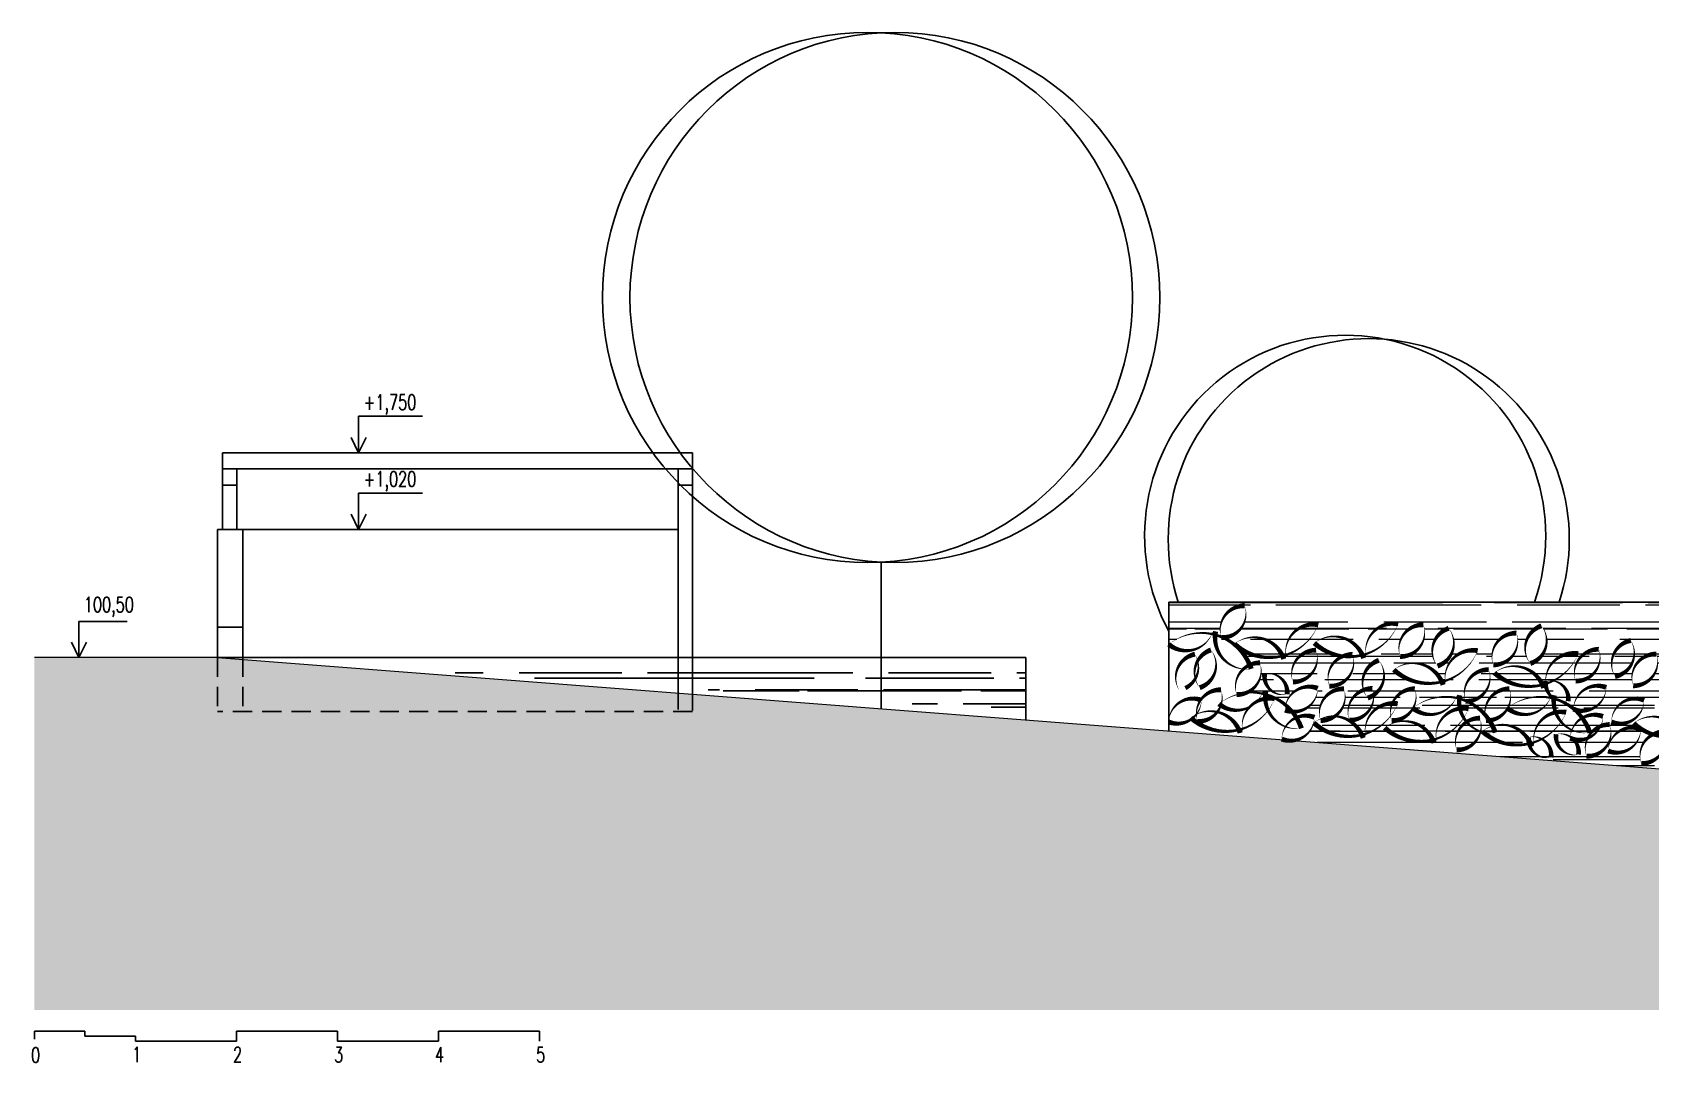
# Model space of a CAD drawing. Header units: metres. Extents: x -442 to 316, y -503 to 125.
# Drawn here: x 190.48 to 206.5, y -82.16 to -71.97 of the extents above; entities that cross this region are included whole.
import ezdxf

# ---------------------------------------------------------------- set-up
doc = ezdxf.new("R2010")
doc.units = ezdxf.units.M
doc.linetypes.add('DASHED', pattern=[19.05, 12.7, -6.35])
for name, color, linetype in [('popis', 6, 'Continuous'), ('SRAFA', 251, 'Continuous'), ('SRAFY', 3, 'Continuous'), ('stávající stromy', 86, 'Continuous'), ('zariz.predmety', 203, 'Continuous'), ('ZDIVO', 1, 'Continuous')]:
    doc.layers.add(name, color=color, linetype=linetype)
doc.styles.add('ROMANS', font='romans.shx', dxfattribs={"width": 0.7})
pattern_1 = [(0, (226.03284, -97.92936), (0.5588, 0.254), [3.81, -0.508, 1.27, -0.254]), (0, (226.37066, -97.80236), (-0.254, 0.33782), [0.762, -0.08382, 1.524, -0.1905]), (0, (226.15984, -97.71346), (1.3208, 0.17018), [2.032, -0.3556, 1.016, -0.254])]
pattern_2 = [(0, (285.03798, 90.29712), (0.5588, 0.254), [3.81, -0.508, 1.27, -0.254]), (0, (285.3758, 90.4241), (-0.254, 0.33782), [0.762, -0.08382, 1.524, -0.1905]), (0, (285.16498, 90.51302), (1.3208, 0.17018), [2.032, -0.3556, 1.016, -0.254])]

msp = doc.modelspace()

# ---------------------------------------------------------------- hatches: boundary and pattern name
at = {"layer": 'SRAFA', "linetype": 'Continuous'}
msp.add_hatch(color=256, dxfattribs=at).paths.add_polyline_path([(190.501974, -78.154917), (190.501974, -81.641623), (231.965839, -81.641623), (231.965839, -80.654917), (229.141226, -80.654917), (229.141226, -80.454917), (227.899876, -80.454917), (220.899876, -80.314917), (219.0265, -80.212603), (201.729876, -78.880181), (192.315046, -78.154917)])
h = msp.add_hatch(dxfattribs=at)
h.set_pattern_fill('AR-RROOF', color=256, scale=0.01, style=0)
h.set_pattern_definition(pattern_2)
h.paths.add_polyline_path([(196.873811, -78.454998), (196.873811, -78.154917), (192.565046, -78.154917), (192.565046, -78.162226)])
h = msp.add_hatch(dxfattribs=at)
h.set_pattern_fill('AR-RROOF', color=256, scale=0.01, style=0)
h.set_pattern_definition(pattern_2)
h.paths.add_polyline_path([(196.873811, -78.454998), (197.015046, -78.464595), (197.015046, -78.154917), (196.873811, -78.154917)])
h = msp.add_hatch(dxfattribs=at)
h.set_pattern_fill('AR-RROOF', color=256, scale=0.01, style=0)
h.set_pattern_definition(pattern_2)
h.paths.add_polyline_path([(197.015046, -78.464595), (198.883945, -78.591583), (198.883945, -78.154917), (197.015046, -78.154917)])
h = msp.add_hatch(dxfattribs=at)
h.set_pattern_fill('AR-RROOF', color=256, scale=0.01, style=0)
h.set_pattern_definition(pattern_2)
h.paths.add_polyline_path([(200.315046, -78.154917), (199.84228, -78.154917), (198.908529, -78.154917), (198.883945, -78.154917), (198.883945, -78.591583), (200.315046, -78.688824)])
at = {"layer": 'SRAFY', "linetype": 'Continuous', "lineweight": 0}
h = msp.add_hatch(dxfattribs=at)
h.set_pattern_fill('AR-RROOF', color=256, scale=0.01, style=0)
h.set_pattern_definition(pattern_1)
h.paths.add_polyline_path([(220.649876, -77.604917), (210.614876, -77.604917), (201.729876, -77.604917), (201.729876, -78.023766, 0.000375952), (201.730194, -78.024029, -0.221401291), (202.157077, -77.921326, 0.017026921), (202.163923, -77.90392, 0.627219539), (202.19596, -77.890282, 0.031518356), (202.189886, -77.929081, -0.030431924), (202.249817, -77.949298, -0.510351036), (202.48211, -77.642854, -0.501395592), (202.2666, -77.956468, -0.188923993), (202.532414, -78.227293, -0.109661285), (202.633337, -78.207167, -0.395215045), (202.499396, -78.502885, -0.074808976), (202.65396, -78.510671, 0.017026921), (202.660807, -78.493265, 0.627219539), (202.692844, -78.479627, 0.031518356), (202.68677, -78.518426, -0.110655578), (202.887966, -78.624432, -0.454609068), (203.205263, -78.459064, -0.426018166), (202.952719, -78.690347, -0.034261703), (202.99403, -78.748327, -0.195507095), (203.172855, -78.745961, -0.368120938), (202.967694, -78.975536), (206.539869, -79.250715), (206.53987, -79.165758, -0.147470646), (206.407806, -79.202482, -0.370777941), (206.523402, -78.915297, -0.107734172), (206.331321, -78.80489, -0.180997322), (206.539872, -78.739434), (206.539875, -78.312532, -0.276878668), (206.327756, -78.433593, -0.520567051), (206.5577, -78.119853, -0.212989389), (206.539875, -78.312532), (206.539873, -78.604949), (206.668295, -78.60495, -0.097602923), (206.57482, -78.554466, -0.027817052), (206.622007, -78.521045, -0.532587677), (206.772654, -78.156939, -0.41421838), (206.693948, -78.483365, -0.152156614), (207.001702, -78.451764, 0.017026921), (207.008549, -78.434358, 0.627219539), (207.040586, -78.420719, 0.031518356), (207.034512, -78.459518, -0.138077547), (207.276431, -78.604179, -0.428077034), (207.587873, -78.459064, -0.168688368), (207.533278, -78.604958), (207.624762, -78.604959, -0.302037285), (207.846774, -78.464205, -0.15166993), (207.850492, -78.604961), (207.906178, -78.604962, -0.204529272), (208.040883, -78.476055, -0.405626328), (208.192802, -78.182198, -0.434115874), (208.141952, -78.525363, -0.08502768), (208.132394, -78.604964), (208.326861, -78.604966, -0.302045659), (208.548875, -78.464205, -0.15167738), (208.552592, -78.604968), (208.605509, -78.604968, -0.175558343), (208.955938, -78.552758, 0.017026921), (208.962785, -78.535352, 0.627219539), (208.994822, -78.521713, 0.031518356), (208.988748, -78.560512, -0.030431924), (209.048679, -78.580729, -0.510351036), (209.280972, -78.274285, -0.501395592), (209.065462, -78.587899, -0.018553585), (209.100063, -78.604973), (209.262989, -78.604975, -0.302056824), (209.485008, -78.464205, -0.151687314), (209.488722, -78.604977), (210.128917, -78.604983, -0.440655848), (210.443374, -78.450282, -0.109701311), (210.418665, -78.550219, -0.093526945), (210.611527, -78.552758, 0.017026921), (210.618374, -78.535352, 0.627219539), (210.650411, -78.521713, 0.031518356), (210.644337, -78.560512, -0.030431924), (210.704268, -78.580729, -0.510351036), (210.936561, -78.274285, -0.501395592), (210.721051, -78.587899, -0.018569461), (210.755681, -78.604989), (210.918571, -78.60499, -0.30207657), (211.140597, -78.464205, -0.151704883), (211.144306, -78.604992), (211.197185, -78.604993, -0.088421385), (211.370483, -78.547719, -0.508080567), (211.486625, -78.182198, -0.481512509), (211.40363, -78.544033, -0.069698171), (211.54766, -78.552758, 0.017026921), (211.554506, -78.535352, 0.627219539), (211.586543, -78.521713, 0.031518356), (211.580469, -78.560512, -0.057836471), (211.69183, -78.604998), (211.784501, -78.604998, -0.440676408), (212.098963, -78.450282, -0.181395328), (212.036674, -78.605001), (212.297525, -78.605003, -0.01810535), (212.317823, -78.595125, -0.504594), (212.435511, -78.231739, -0.431833421), (212.386159, -78.57386, -0.170576996), (212.590531, -78.605006), (212.616894, -78.605006, -0.424934922), (212.763798, -78.296338, -0.369665483), (212.752636, -78.605008), (212.78308, -78.605008, -0.356638634), (213.092948, -78.447362, -0.389901542), (213.329924, -78.230196, -0.491745915), (213.809962, -78.346326, 0.016210113), (213.842366, -78.337023, -0.499116137), (214.164291, -78.038458, -0.091938634), (214.061847, -78.198069, -0.094398761), (214.17288, -78.162158, -0.29999477), (214.394162, -78.023027, -0.204697864), (214.379927, -78.20907, -0.146334829), (214.4964, -78.344578, 0.016210113), (214.528805, -78.335275, -0.499116137), (214.850729, -78.03671, -0.221401291), (214.528805, -78.335275, 0.017026921), (214.531357, -78.353804, 0.627219534), (214.510101, -78.381382, 0.031518356), (214.4964, -78.344578, -0.14268086), (214.205692, -78.334025, -0.043850056), (214.164217, -78.336767, -0.023169983), (214.158115, -78.315638, -0.075226539), (214.026937, -78.231923, -0.103185361), (213.842366, -78.337023, 0.017026921), (213.844919, -78.355552, 0.627219534), (213.823663, -78.38313, 0.031518356), (213.809962, -78.346326, -0.24873021), (213.336684, -78.230304, 0.002151066), (213.334642, -78.230251, -0.520567051), (213.104698, -78.543992, -0.103594908), (213.092948, -78.447362, 0.009104523), (213.083136, -78.445411, -0.09193081), (212.980703, -78.60501), (213.040417, -78.60501, -0.132230814), (213.160265, -78.575513, -0.032200253), (213.168209, -78.605012), (213.21991, -78.605012, -0.019535816), (213.188766, -78.578926, -0.359123675), (213.585356, -78.589761, -0.149815433), (213.698584, -78.508862, -0.044782806), (213.721935, -78.544308, -0.340520514), (214.019602, -78.389982, -0.091938634), (213.917157, -78.549593, -0.094398761), (214.028191, -78.513683, -0.29999477), (214.249472, -78.374551, -0.204697864), (214.235238, -78.560595, -0.056602796), (214.289811, -78.605022), (214.387938, -78.605023, -0.408904464), (214.70604, -78.388234, -0.133512249), (214.540307, -78.605025), (214.918278, -78.605028, -0.033752302), (214.888176, -78.583434, -0.221401291), (215.315059, -78.480731, 0.017026921), (215.321906, -78.463325, 0.627219539), (215.353942, -78.449687, 0.031518356), (215.347868, -78.488486, -0.030431924), (215.4078, -78.508703, -0.510351036), (215.640092, -78.202259, -0.501395592), (215.424583, -78.515873, -0.078853516), (215.561067, -78.605034), (215.602837, -78.605035, -0.390440531), (215.844129, -78.392179, -0.239398119), (215.81359, -78.605037), (215.869422, -78.605037, -0.165926468), (216.202554, -78.561761, 0.017026921), (216.209401, -78.544355, 0.627219539), (216.241437, -78.530716, 0.031518356), (216.235363, -78.569515, -0.0484261), (216.329381, -78.605042), (216.478629, -78.605043, -0.5358378), (216.802494, -78.378255, -0.109701311), (216.777786, -78.478193, -0.093526945), (216.970648, -78.480731, 0.017026921), (216.977495, -78.463325, 0.627219539), (217.009531, -78.449687, 0.031518356), (217.003457, -78.488486, -0.11844705), (217.216673, -78.60505), (217.399122, -78.605052, -0.33883691), (217.560785, -78.365909, -0.273222275), (217.594145, -78.605054), (217.708937, -78.605055, -0.260884222), (217.813349, -78.397902, -0.181510175), (217.646479, -78.395598, -0.520567051), (217.970345, -78.180149, -0.242972003), (217.865775, -78.371309, -0.091987134), (217.951272, -78.35735, -0.29124848), (217.890822, -78.605056), (218.005694, -78.605057, -0.189590194), (218.16878, -78.544949, -0.064825099), (218.180839, -78.605059), (218.330473, -78.60506, -0.297308201), (218.491547, -78.401693, -0.231029783), (218.536583, -78.605062), (218.646589, -78.605063, -0.409622044), (218.857941, -78.347564, -0.026241491), (218.815654, -78.313098, -0.487270329), (219.292161, -78.432023, 0.016210113), (219.324565, -78.422719, -0.499116137), (219.64649, -78.124154, -0.015289227), (219.633587, -78.153218, -0.274251431), (219.893226, -78.337038, 0.016210113), (219.925631, -78.327735, -0.499116137), (220.247555, -78.02917, -0.091938634), (220.145111, -78.18878, -0.094398761), (220.256144, -78.15287, -0.29999477), (220.477426, -78.013738, -0.204697864), (220.463192, -78.199782, -0.146334829), (220.579665, -78.33529, 0.016210113), (220.612069, -78.325987, -0.162420267), (220.649876, -78.156262)])
h.paths.add_polyline_path([(212.644475, -77.95854, -0.221401291), (212.32255, -78.257106, 0.017026921), (212.325103, -78.275635, 0.627219535), (212.303847, -78.303212, 0.031518356), (212.290146, -78.266409, -0.136537014), (212.011385, -78.259652, -0.285086114), (211.795824, -78.387064, -0.252770571), (211.83349, -78.164586, -0.012596912), (211.813639, -78.147484, -0.107140019), (211.932667, -78.090166, -0.100629508), (212.025768, -78.073323, -0.010077605), (212.028663, -78.082445, -0.275846106), (212.290146, -78.266409, 0.016210113), (212.32255, -78.257106, -0.499116137)], flags=16)
h.paths.add_polyline_path([(211.811042, -77.818779, -0.221401291), (211.489117, -78.117344, 0.017026921), (211.49167, -78.135873, 0.627219534), (211.470414, -78.163451, 0.031518356), (211.456713, -78.126648, -0.111213636), (211.228254, -78.132507, -0.508797904), (210.995624, -78.43783, -0.482489338), (211.196714, -78.125222, -0.120121626), (210.980206, -78.007723, -0.487270329), (211.456713, -78.126648, 0.016210113), (211.489117, -78.117344, -0.499116137)], flags=16)
h.paths.add_polyline_path([(214.732128, -78.2611, -0.3337143), (215.106574, -78.254338, -0.455928204), (215.243625, -77.923084, -0.499284962), (215.148204, -78.290456, -0.087291967), (215.208635, -78.380025, 0.016210113), (215.241039, -78.370722, -0.510540667), (215.572775, -78.074108, -0.395636234), (215.814469, -77.856997, -0.520567051), (215.584525, -78.170738, -0.103594908), (215.572775, -78.074108, 0.009104523), (215.562964, -78.072157, -0.221401291), (215.241039, -78.370722, 0.017026921), (215.243592, -78.389251, 0.627219534), (215.222336, -78.416829, 0.031518356), (215.208635, -78.380025, -0.250947618)], flags=16)
h.paths.add_polyline_path([(211.795456, -78.508996, -0.520567051), (211.573163, -78.309286, -0.520567051)], flags=16)
h.paths.add_polyline_path([(215.668593, -78.205672, -0.359123675), (216.065183, -78.216507, -0.149815433), (216.178411, -78.135608, -0.044782806), (216.201762, -78.171054, -0.340520514), (216.499429, -78.016728, -0.091938634), (216.396985, -78.176339, -0.094398761), (216.508018, -78.140429, -0.29999477), (216.7293, -78.001297, -0.204697864), (216.715066, -78.187341, -0.146334829), (216.831538, -78.322849, 0.016210113), (216.863943, -78.313545, -0.499116137), (217.185867, -78.01498, -0.08716904), (217.090093, -78.167352, -0.445181434), (217.530873, -78.310358, 0.016210113), (217.563278, -78.301055, -0.499116137), (217.885202, -78.00249, -0.221401291), (217.563278, -78.301055, 0.017026921), (217.56583, -78.319584, 0.627219534), (217.544574, -78.347162, 0.031518356), (217.530873, -78.310358, -0.246520601), (217.060841, -78.197204, -0.11129717), (216.863943, -78.313545, 0.017026921), (216.866495, -78.332074, 0.627219534), (216.845239, -78.359652, 0.031518356), (216.831538, -78.322849, -0.14268086), (216.54083, -78.312295, -0.043850056), (216.499355, -78.315038, -0.023169983), (216.493254, -78.293908, -0.075226539), (216.362075, -78.210193, -0.076065678), (216.229741, -78.295285, -0.308752254), (216.067962, -78.50858, -0.191773173), (216.01721, -78.340401, -0.18586397)], flags=16)
h.paths.add_polyline_path([(210.826747, -78.087007, -0.221401291), (210.504822, -78.385572, 0.017026921), (210.507375, -78.404101, 0.627219534), (210.486119, -78.431679, 0.031518356), (210.472418, -78.394875, -0.14268086), (210.181709, -78.384321, -0.043850056), (210.140235, -78.387064, -0.023169983), (210.134133, -78.365934, -0.075226539), (210.002955, -78.282219, -0.076065678), (209.870621, -78.367311, -0.308752254), (209.708841, -78.580607, -0.191773173), (209.658089, -78.412427, -0.18586397), (209.309473, -78.277698, -0.359123675), (209.706062, -78.288534, -0.149815433), (209.819291, -78.207634, -0.044782806), (209.842641, -78.24308, -0.340520514), (210.140308, -78.088755, -0.091938634), (210.037864, -78.248365, -0.094398761), (210.148897, -78.212455, -0.29999477), (210.370179, -78.073323, -0.204697864), (210.355945, -78.259367, -0.146334829), (210.472418, -78.394875, 0.016210113), (210.504822, -78.385572, -0.499116137)], flags=16)
h.paths.add_polyline_path([(216.244716, -78.318407, -0.520567051), (216.467009, -78.518117, -0.520567051)], flags=16)
h.paths.add_polyline_path([(210.107888, -78.590143, -0.520567051), (209.885595, -78.390433, -0.520567051)], flags=16)
h.paths.add_polyline_path([(209.225404, -78.242764, -0.103594908), (209.213654, -78.146134, 0.009104523), (209.203843, -78.144183, -0.221401291), (208.881918, -78.442748, 0.017026921), (208.884471, -78.461277, 0.627219534), (208.863215, -78.488855, 0.031518356), (208.849514, -78.452051, -0.185030955), (208.479954, -78.407954, -0.159553544), (208.338561, -78.450893, -0.520567051), (208.568505, -78.137152, -0.139982302), (208.574931, -78.267383, -0.149451632), (208.747453, -78.326364, -0.455928204), (208.884505, -77.995111, -0.499284962), (208.789083, -78.362483, -0.087291967), (208.849514, -78.452051, 0.016210113), (208.881918, -78.442748, -0.510540667), (209.213654, -78.146134, -0.395636234), (209.455349, -77.929023, -0.520567051)], flags=16)
h.paths.add_polyline_path([(208.671808, -77.836261, -0.221401291), (208.349884, -78.134826, 0.017026921), (208.352437, -78.153355, 0.627219534), (208.33118, -78.180933, 0.031518356), (208.31748, -78.144129, -0.250947618), (207.840973, -78.025205, -0.487270329), (208.31748, -78.144129, 0.016210113), (208.349884, -78.134826, -0.499116137)], flags=16)
h.paths.add_polyline_path([(217.985128, -78.227218, -0.487270329), (218.461635, -78.346143, 0.016210113), (218.494039, -78.336839, -0.499116137), (218.815964, -78.038274, -0.221401291), (218.494039, -78.336839, 0.017026921), (218.496592, -78.355368, 0.627219534), (218.475336, -78.382946, 0.031518356), (218.461635, -78.346143, -0.250947618)], flags=16)
h.paths.add_polyline_path([(207.701801, -78.43783, -0.520567051), (207.931746, -78.124089, -0.520567051)], flags=16)
h.paths.add_polyline_path([(207.341749, -78.395847, -0.520567051), (207.571694, -78.082106, -0.520567051)], flags=16)
h.paths.add_polyline_path([(207.492031, -77.86081, -0.221401291), (207.170106, -78.159375, 0.017026921), (207.172659, -78.177904, 0.627219534), (207.151403, -78.205482, 0.031518356), (207.137702, -78.168678, -0.250947618), (206.661195, -78.049754, -0.487270329), (207.137702, -78.168678, 0.016210113), (207.170106, -78.159375, -0.499116137)], flags=16)
h.paths.add_polyline_path([(207.291548, -78.405324, -0.520567051), (207.069255, -78.205614, -0.520567051)], flags=16)
h.paths.add_polyline_path([(205.865964, -79.131641, -0.19561804), (205.876498, -78.953016, -0.152938913), (205.734867, -78.962217, -0.231457404), (205.787387, -79.113654, -0.520567051), (205.565094, -78.913944, -0.203048914), (205.705258, -78.938387, -0.072432821), (205.720761, -78.871735, -0.108645271), (205.614433, -78.790311, -0.125223083), (205.423037, -78.961046, -0.304113847), (205.514906, -79.142179, -0.411805176), (205.296344, -79.007187, -0.238146599), (204.841892, -78.891961, -0.020431989), (204.817432, -78.884852, -0.354799033), (204.581049, -79.068414, -0.346761333), (204.67912, -78.791277, -0.038927165), (204.650674, -78.752023, -0.169820049), (204.37699, -78.9594, 0.017026921), (204.379543, -78.977929, 0.627219535), (204.358287, -79.005507, 0.031518356), (204.344586, -78.968703, -0.250947618), (203.868079, -78.849778, -0.487270329), (204.344586, -78.968703, 0.016210113), (204.37699, -78.9594, -0.404248156), (204.612729, -78.659063, -0.079695869), (204.606138, -78.560512, 0.016210113), (204.573328, -78.552758, -0.496307686), (204.148361, -78.657026, -0.276695336), (203.936321, -78.777946, -0.520567051), (204.166265, -78.464205, -0.206434259), (204.151296, -78.65165, -0.218293144), (204.573328, -78.552758, 0.017026921), (204.580175, -78.535352, 0.627219539), (204.612212, -78.521713, 0.031518356), (204.606138, -78.560512, -0.030431924), (204.666069, -78.580729, -0.510351036), (204.898361, -78.274285, -0.501395592), (204.682852, -78.587899, -0.107267621), (204.86046, -78.718763, -0.442034544), (205.102398, -78.464205, -0.206434259), (205.087428, -78.65165, -0.218293144), (205.509461, -78.552758, 0.014728618), (205.515453, -78.537727, -0.163823503), (205.463348, -78.433638, 0.598563666), (205.443681, -78.46148, 0.031518356), (205.42998, -78.424676, -0.250947618), (204.953473, -78.305752, -0.487270329), (205.42998, -78.424676, 0.015877217), (205.461725, -78.415585, -0.012877941), (205.461592, -78.406192, -0.488683336), (205.784309, -78.116808, -0.180853755), (205.537287, -78.38459, -0.39626752), (205.685208, -78.585984, -0.086954924), (205.622335, -78.589415, -0.065313542), (205.737051, -78.661145, -0.514441402), (206.060764, -78.450282, -0.506609195), (205.746747, -78.669336, -0.054579685), (205.823755, -78.752314, -0.227169724), (206.028356, -78.737178, -0.105743775), (206.005274, -78.833775, -0.097813006), (206.095909, -78.8179, -0.520567051)], flags=16)
h.paths.add_polyline_path([(205.309607, -78.213626, -0.520567051), (205.420057, -77.840654, -0.520567051)], flags=16)
h.paths.add_polyline_path([(204.942517, -78.226736, -0.520567051), (205.172462, -77.912996, -0.520567051)], flags=16)
h.paths.add_polyline_path([(204.788548, -78.087007, -0.221401291), (204.466623, -78.385572, 0.017026921), (204.469176, -78.404101, 0.627219534), (204.44792, -78.431679, 0.031518356), (204.434219, -78.394875, -0.250947618), (203.957712, -78.27595, -0.487270329), (204.434219, -78.394875, 0.016210113), (204.466623, -78.385572, -0.499116137)], flags=16)
h.paths.add_polyline_path([(204.390529, -78.238516, -0.520567051), (204.500979, -77.865543, -0.520567051)], flags=16)
h.paths.add_polyline_path([(204.021293, -78.144191, -0.520567051), (204.251237, -77.83045, -0.520567051)], flags=16)
h.paths.add_polyline_path([(204.001834, -77.822246, -0.221401291), (203.679909, -78.120811, 0.017026921), (203.682462, -78.13934, 0.627219534), (203.661206, -78.166918, 0.031518356), (203.647505, -78.130114, -0.045051943), (203.555124, -78.144749, -0.492101018), (203.319191, -78.43783, -0.39654102), (203.454139, -78.141698, -0.153393294), (203.170998, -78.01119, -0.487270329), (203.647505, -78.130114, 0.016210113), (203.679909, -78.120811, -0.499116137)], flags=16)
h.paths.add_polyline_path([(203.234219, -78.777946, -0.520567051), (203.464164, -78.464205, -0.520567051)], flags=16)
h = msp.add_hatch(dxfattribs=at)
h.set_pattern_fill('AR-RROOF', color=256, scale=0.01, style=0)
h.set_pattern_definition(pattern_1)
h.paths.add_polyline_path([(204.001834, -77.822246, -0.221401291), (203.679909, -78.120811, 0.017026921), (203.682462, -78.13934, 0.627219534), (203.661206, -78.166918, 0.031518356), (203.647505, -78.130114, -0.045051943), (203.555124, -78.144749, -0.492101018), (203.319191, -78.43783, -0.39654102), (203.454139, -78.141698, -0.153393294), (203.170998, -78.01119, -0.487270329), (203.647505, -78.130114, 0.016210113), (203.679909, -78.120811, -0.499116137)], flags=17)
h.paths.add_polyline_path([(202.959139, -78.395847, 0.520567051), (203.189084, -78.082106, 0.520567051)], flags=17)
h = msp.add_hatch(dxfattribs=at)
h.set_pattern_fill('AR-RROOF', color=256, scale=0.01, style=0)
h.set_pattern_definition(pattern_1)
h.paths.add_polyline_path([(204.001834, -77.822246, -0.221401291), (203.679909, -78.120811, 0.017026921), (203.682462, -78.13934, 0.627219534), (203.661206, -78.166918, 0.031518356), (203.647505, -78.130114, -0.045051943), (203.555124, -78.144749, -0.492101018), (203.319191, -78.43783, -0.39654102), (203.454139, -78.141698, -0.153393294), (203.170998, -78.01119, -0.487270329), (203.647505, -78.130114, 0.016210113), (203.679909, -78.120811, -0.499116137)], flags=17)
h.paths.add_polyline_path([(203.759342, -78.525363, -0.070515607), (203.699742, -78.555171, -0.09490169), (203.658273, -78.476055, 0.404738273), (203.51708, -78.774638, 0.435389443)], flags=17)
h = msp.add_hatch(dxfattribs=at)
h.set_pattern_fill('AR-RROOF', color=256, scale=0.01, style=0)
h.set_pattern_definition(pattern_1)
h.paths.add_polyline_path([(206.148753, -78.342322, 0.520567051), (206.304206, -77.985751, 0.520567051)], flags=17)
h = msp.add_hatch(dxfattribs=at)
h.set_pattern_fill('AR-RROOF', color=256, scale=0.01, style=0)
h.set_pattern_definition(pattern_1)
h.paths.add_polyline_path([(206.060764, -78.450282, -0.506609195), (205.746747, -78.669336, -0.054579685), (205.823755, -78.752314, -0.227169724), (206.028356, -78.737178, -0.105743775), (206.005274, -78.833775, -0.097813006), (206.095909, -78.8179, -0.520567051), (205.865964, -79.131641, -0.19561804), (205.876498, -78.953016, -0.152938913), (205.734867, -78.962217, -0.231457404), (205.787387, -79.113654, -0.520567051), (205.565094, -78.913944, -0.203048914), (205.705258, -78.938387, -0.072432821), (205.720761, -78.871735, -0.108645271), (205.614433, -78.790311, -0.125223083), (205.423037, -78.961046, -0.304113847), (205.514906, -79.142179, -0.411805176), (205.296344, -79.007187, -0.238146599), (204.841892, -78.891961, -0.020431989), (204.817432, -78.884852, -0.354799033), (204.581049, -79.068414, -0.346761333), (204.67912, -78.791277, -0.038927165), (204.650674, -78.752023, -0.169820049), (204.37699, -78.9594, 0.017026921), (204.379543, -78.977929, 0.627219535), (204.358287, -79.005507, 0.031518356), (204.344586, -78.968703, -0.250947618), (203.868079, -78.849778, -0.487270329), (204.344586, -78.968703, 0.016210113), (204.37699, -78.9594, -0.404248156), (204.612729, -78.659063, -0.079695869), (204.606138, -78.560512, 0.016210113), (204.573328, -78.552758, -0.496307686), (204.148361, -78.657026, -0.276695336), (203.936321, -78.777946, -0.520567051), (204.166265, -78.464205, -0.206434259), (204.151296, -78.65165, -0.218293144), (204.573328, -78.552758, 0.017026921), (204.580175, -78.535352, 0.627219539), (204.612212, -78.521713, 0.031518356), (204.606138, -78.560512, -0.030431924), (204.666069, -78.580729, -0.510351036), (204.898361, -78.274285, -0.501395592), (204.682852, -78.587899, -0.107267621), (204.86046, -78.718763, -0.442034544), (205.102398, -78.464205, -0.206434259), (205.087428, -78.65165, -0.218293144), (205.509461, -78.552758, 0.014728618), (205.515453, -78.537727, -0.163823503), (205.463348, -78.433638, 0.598563666), (205.443681, -78.46148, 0.031518356), (205.42998, -78.424676, -0.250947618), (204.953473, -78.305752, -0.487270329), (205.42998, -78.424676, 0.015877217), (205.461725, -78.415585, -0.012877941), (205.461592, -78.406192, -0.488683336), (205.784309, -78.116808, -0.180853755), (205.537287, -78.38459, -0.39626752), (205.685208, -78.585984, -0.086954924), (205.622335, -78.589415, -0.065313542), (205.737051, -78.661145, -0.514441402)], flags=17)
h.paths.add_polyline_path([(205.757625, -78.387064, 0.520567051), (205.987569, -78.073323, 0.520567051)], flags=17)
h = msp.add_hatch(dxfattribs=at)
h.set_pattern_fill('AR-RROOF', color=256, scale=0.01, style=0)
h.set_pattern_definition(pattern_1)
h.paths.add_polyline_path([(202.901757, -78.517778, 0.520567051), (202.679464, -78.318069, 0.520567051)], flags=17)
h = msp.add_hatch(dxfattribs=at)
h.set_pattern_fill('AR-RROOF', color=256, scale=0.01, style=0)
h.set_pattern_definition(pattern_1)
h.paths.add_polyline_path([(206.436352, -78.576566, 0.520567051), (206.112486, -78.792016, 0.520567051)], flags=17)

# ---------------------------------------------------------------- linework, layer by layer
at = {"layer": 'SRAFA', "linetype": 'Continuous'}
for p, q in [((192.365046, -76.887459), (192.365046, -76.127459)), ((192.365046, -76.127459), (197.015046, -76.127459)), ((192.365046, -76.127459), (197.015046, -76.127459)), ((197.015046, -76.127459), (197.015046, -76.287459)), ((197.015046, -76.287459), (192.365046, -76.287459)), ((192.506282, -76.887459), (192.506282, -76.287459)), ((197.015046, -78.487459), (197.015046, -76.287459)), ((196.873811, -76.447459), (196.873811, -78.477137)), ((192.565046, -76.887459), (192.315046, -76.887459)), ((192.315046, -76.887459), (192.315046, -77.854917)), ((192.565046, -76.887459), (192.565046, -77.854917)), ((192.565046, -76.887459), (196.873811, -76.887459))]:
    msp.add_line(p, q, dxfattribs=at)
for points in [[(192.506282, -76.287459), (192.365046, -76.287459), (192.365046, -76.447459), (192.506282, -76.447459)], [(197.015046, -76.287459), (196.873811, -76.287459), (196.873811, -76.447459), (197.015046, -76.447459)]]:
    msp.add_lwpolyline(points, close=True, dxfattribs=at)
at = {"layer": 'SRAFY', "linetype": 'Continuous'}
for p, q in [((193.710388, -76.127459), (193.710388, -75.766306)), ((193.710388, -75.766306), (194.342268, -75.766306)), ((193.710388, -76.127459), (193.635886, -75.976225)), ((193.710388, -76.127459), (193.784889, -75.976225)), ((193.710388, -76.887459), (193.710388, -76.526306)), ((193.710388, -76.526306), (194.342268, -76.526306)), ((193.710388, -76.887459), (193.635886, -76.736225)), ((193.710388, -76.887459), (193.784889, -76.736225)), ((201.729876, -77.604917), (201.729876, -78.880181)), ((201.729876, -77.604917), (210.614876, -77.604917)), ((190.941665, -78.154917), (190.941665, -77.796488)), ((190.941665, -77.796488), (191.420383, -77.796488)), ((190.941665, -78.154917), (190.867163, -78.003683)), ((190.941665, -78.154917), (191.016166, -78.003683)), ((192.315046, -78.154917), (198.908529, -78.154917)), ((198.908529, -78.154917), (199.84228, -78.154917)), ((199.84228, -78.154917), (200.315046, -78.154917)), ((200.315046, -78.154917), (200.315046, -78.771191)), ((190.501974, -81.930696), (190.501974, -81.850701)), ((190.501974, -81.850701), (191.001974, -81.850701)), ((191.001974, -81.850701), (191.001974, -81.900701)), ((192.501974, -81.950701), (192.501974, -81.850701)), ((192.501974, -81.850701), (193.501974, -81.850701)), ((193.501974, -81.850701), (193.501974, -81.950701)), ((194.501974, -81.950701), (194.501974, -81.850701)), ((194.501974, -81.850701), (195.501974, -81.850701)), ((195.501974, -81.850701), (195.501974, -81.950701)), ((191.501974, -81.900701), (191.001974, -81.900701)), ((191.501974, -81.950701), (191.501974, -81.900701)), ((191.501974, -81.950701), (192.501974, -81.950701)), ((193.501974, -81.950701), (194.501974, -81.950701))]:
    msp.add_line(p, q, dxfattribs=at)
at = {"layer": 'SRAFY', "linetype": 'DASHED', "ltscale": 0.015}
for p, q in [((192.315046, -78.154917), (192.315046, -78.687459)), ((192.565046, -78.154917), (192.565046, -78.687459)), ((196.873811, -78.477137), (196.873811, -78.687459)), ((197.015046, -78.487459), (197.015046, -78.687459)), ((197.015046, -78.687459), (192.315046, -78.687459))]:
    msp.add_line(p, q, dxfattribs=at)
at = {"layer": 'stávající stromy', "linetype": 'Continuous'}
msp.add_line((198.883945, -78.660947), (198.883945, -77.210371), dxfattribs=at)
for centre in [(198.748014, -74.591081), (199.019876, -74.591081)]:
    msp.add_circle(centre, 2.622815, dxfattribs=at)
for centre, start, end in [((203.4768, -76.950217), 340.7436086, 208.3589987), ((203.710207, -76.983576), 341.7603669, 198.2396331)]:
    msp.add_arc(centre, 1.985167, start, end, dxfattribs=at)
at = {"layer": 'zariz.predmety', "color": 253, "linetype": 'Continuous', "ltscale": 0.001}
for points in [[(202.252165, -77.956595, 0, 0, -0.520567051), (202.252165, -77.956595, 0, 0.05, -0.520567051), (202.48211, -77.642854, 0, 0.05, -0.520567051), (202.252165, -77.956595, 0.05, 0.05, 0)], [(202.379854, -78.019588, 0, 0, -0.520567051), (202.379854, -78.019588, 0, 0.05, -0.520567051), (202.868217, -78.169419, 0, 0.05, -0.520567051), (202.891318, -78.147739, 0, 0.05, -0.520567051), (203.21069, -77.830644, 0, 0.05, -0.520567051), (202.379854, -78.019588, 0.05, 0.05, 0)], [(203.170998, -78.01119, 0, 0, -0.520567051), (203.170998, -78.01119, 0, 0.05, -0.520567051), (203.65936, -78.161021, 0, 0.05, -0.520567051), (203.682462, -78.13934, 0, 0.05, -0.520567051), (204.001834, -77.822246, 0, 0.05, -0.520567051), (203.170998, -78.01119, 0.05, 0.05, 0)], [(204.021293, -78.144191, 0, 0, -0.520567051), (204.021293, -78.144191, 0, 0.05, -0.520567051), (204.251237, -77.83045, 0, 0.05, -0.520567051), (204.021293, -78.144191, 0.05, 0.05, 0)], [(204.390529, -78.238516, 0, 0, -0.520567051), (204.390529, -78.238516, 0, 0.05, -0.520567051), (204.500979, -77.865543, 0, 0.05, -0.520567051), (204.390529, -78.238516, 0.05, 0.05, 0)], [(205.309607, -78.213626, 0, 0, -0.520567051), (205.309607, -78.213626, 0, 0.05, -0.520567051), (205.420057, -77.840654, 0, 0.05, -0.520567051), (205.309607, -78.213626, 0.05, 0.05, 0)], [(202.547137, -78.266088, 0, 0, -0.520567051), (202.547137, -78.266088, 0, 0.05, -0.520567051), (202.194682, -77.896328, 0, 0.05, -0.520567051), (202.163923, -77.90392, 0, 0.05, -0.520567051), (201.730194, -78.024029, 0, 0.05, -0.520567051), (202.547137, -78.266088, 0.05, 0.05, 0)], [(204.942517, -78.226736, 0, 0, -0.520567051), (204.942517, -78.226736, 0, 0.05, -0.520567051), (205.172462, -77.912996, 0, 0.05, -0.520567051), (204.942517, -78.226736, 0.05, 0.05, 0)], [(206.304206, -77.985751, 0, 0, -0.520567051), (206.304206, -77.985751, 0, 0.05, -0.520567051), (206.148753, -78.342322, 0, 0.05, -0.520567051), (206.304206, -77.985751, 0.05, 0.05, 0)], [(202.03717, -78.452712, 0, 0, -0.520567051), (202.03717, -78.452712, 0, 0.05, -0.520567051), (202.147619, -78.07974, 0, 0.05, -0.520567051), (202.03717, -78.452712, 0.05, 0.05, 0)], [(203.189084, -78.082106, 0, 0, -0.520567051), (203.189084, -78.082106, 0, 0.05, -0.520567051), (202.959139, -78.395847, 0, 0.05, -0.520567051), (203.189084, -78.082106, 0.05, 0.05, 0)], [(203.319191, -78.43783, 0, 0, -0.520567051), (203.319191, -78.43783, 0, 0.05, -0.520567051), (203.549135, -78.124089, 0, 0.05, -0.520567051), (203.319191, -78.43783, 0.05, 0.05, 0)], [(203.699742, -78.555171, 0, 0, -0.520567051), (203.699742, -78.555171, 0, 0.05, -0.520567051), (203.810192, -78.182198, 0, 0.05, -0.520567051), (203.699742, -78.555171, 0.05, 0.05, 0)], [(203.957712, -78.27595, 0, 0, -0.520567051), (203.957712, -78.27595, 0, 0.05, -0.520567051), (204.446074, -78.425781, 0, 0.05, -0.520567051), (204.469176, -78.404101, 0, 0.05, -0.520567051), (204.788548, -78.087007, 0, 0.05, -0.520567051), (203.957712, -78.27595, 0.05, 0.05, 0)], [(204.953473, -78.305752, 0, 0, -0.520567051), (204.953473, -78.305752, 0, 0.05, -0.520567051), (205.441836, -78.455583, 0, 0.05, -0.520567051), (205.464937, -78.433902, 0, 0.05, -0.520567051), (205.784309, -78.116808, 0, 0.05, -0.520567051), (204.953473, -78.305752, 0.05, 0.05, 0)], [(205.987569, -78.073323, 0, 0, -0.520567051), (205.987569, -78.073323, 0, 0.05, -0.520567051), (205.757625, -78.387064, 0, 0.05, -0.520567051), (205.987569, -78.073323, 0.05, 0.05, 0)], [(206.327756, -78.433593, 0, 0, -0.520567051), (206.327756, -78.433593, 0, 0.05, -0.520567051), (206.5577, -78.119853, 0, 0.05, -0.520567051), (206.327756, -78.433593, 0.05, 0.05, 0)], [(202.403393, -78.520908, 0, 0, -0.520567051), (202.403393, -78.520908, 0, 0.05, -0.520567051), (202.633337, -78.207167, 0, 0.05, -0.520567051), (202.403393, -78.520908, 0.05, 0.05, 0)], [(202.901757, -78.517778, 0, 0, -0.520567051), (202.901757, -78.517778, 0, 0.05, -0.520567051), (202.679464, -78.318069, 0, 0.05, -0.520567051), (202.901757, -78.517778, 0.05, 0.05, 0)], [(204.668417, -78.588026, 0, 0, -0.520567051), (204.668417, -78.588026, 0, 0.05, -0.520567051), (204.898361, -78.274285, 0, 0.05, -0.520567051), (204.668417, -78.588026, 0.05, 0.05, 0)], [(202.016953, -78.786729, 0, 0, -0.520567051), (202.016953, -78.786729, 0, 0.05, -0.520567051), (202.246897, -78.472988, 0, 0.05, -0.520567051), (202.016953, -78.786729, 0.05, 0.05, 0)], [(203.04402, -78.855433, 0, 0, -0.520567051), (203.04402, -78.855433, 0, 0.05, -0.520567051), (202.691565, -78.485673, 0, 0.05, -0.520567051), (202.660807, -78.493265, 0, 0.05, -0.520567051), (202.227078, -78.613374, 0, 0.05, -0.520567051), (203.04402, -78.855433, 0.05, 0.05, 0)], [(202.881397, -78.674514, 0, 0, -0.520567051), (202.881397, -78.674514, 0, 0.05, -0.520567051), (203.205263, -78.459064, 0, 0.05, -0.520567051), (202.881397, -78.674514, 0.05, 0.05, 0)], [(203.234219, -78.777946, 0, 0, -0.520567051), (203.234219, -78.777946, 0, 0.05, -0.520567051), (203.464164, -78.464205, 0, 0.05, -0.520567051), (203.234219, -78.777946, 0.05, 0.05, 0)], [(203.51708, -78.774638, 0, 0, -0.520567051), (203.51708, -78.774638, 0, 0.05, -0.520567051), (203.747025, -78.460897, 0, 0.05, -0.520567051), (203.51708, -78.774638, 0.05, 0.05, 0)], [(203.936321, -78.777946, 0, 0, -0.520567051), (203.936321, -78.777946, 0, 0.05, -0.520567051), (204.166265, -78.464205, 0, 0.05, -0.520567051), (203.936321, -78.777946, 0.05, 0.05, 0)], [(204.872453, -78.777946, 0, 0, -0.520567051), (204.872453, -78.777946, 0, 0.05, -0.520567051), (205.102398, -78.464205, 0, 0.05, -0.520567051), (204.872453, -78.777946, 0.05, 0.05, 0)], [(205.685208, -78.585984, 0, 0, -0.520567051), (205.685208, -78.585984, 0, 0.05, -0.520567051), (205.462915, -78.386274, 0, 0.05, -0.520567051), (205.685208, -78.585984, 0.05, 0.05, 0)], [(205.736897, -78.665731, 0, 0, -0.520567051), (205.736897, -78.665731, 0, 0.05, -0.520567051), (206.060764, -78.450282, 0, 0.05, -0.520567051), (205.736897, -78.665731, 0.05, 0.05, 0)], [(201.729876, -78.792016, 0, 0, -0.520567051), (201.729876, -78.792016, 0, 0.05, -0.520567051), (202.053742, -78.576566, 0, 0.05, -0.520567051), (201.729876, -78.792016, 0.05, 0.05, 0)], [(201.948711, -78.750898, 0, 0, -0.520567051), (201.948711, -78.750898, 0, 0.05, -0.520567051), (202.437074, -78.900729, 0, 0.05, -0.520567051), (202.460175, -78.879049, 0, 0.05, -0.520567051), (202.779547, -78.561954, 0, 0.05, -0.520567051), (201.948711, -78.750898, 0.05, 0.05, 0)], [(203.165978, -78.800841, 0, 0, -0.520567051), (203.165978, -78.800841, 0, 0.05, -0.520567051), (203.65434, -78.950672, 0, 0.05, -0.520567051), (203.677441, -78.928992, 0, 0.05, -0.520567051), (203.996813, -78.611897, 0, 0.05, -0.520567051), (203.165978, -78.800841, 0.05, 0.05, 0)], [(203.868079, -78.849778, 0, 0, -0.520567051), (203.868079, -78.849778, 0, 0.05, -0.520567051), (204.356442, -78.999609, 0, 0.05, -0.520567051), (204.379543, -78.977929, 0, 0.05, -0.520567051), (204.698915, -78.660835, 0, 0.05, -0.520567051), (203.868079, -78.849778, 0.05, 0.05, 0)], [(204.963388, -78.897519, 0, 0, -0.520567051), (204.963388, -78.897519, 0, 0.05, -0.520567051), (204.610933, -78.527759, 0, 0.05, -0.520567051), (204.580175, -78.535352, 0, 0.05, -0.520567051), (204.146446, -78.65546, 0, 0.05, -0.520567051), (204.963388, -78.897519, 0.05, 0.05, 0)], [(205.899521, -78.897519, 0, 0, -0.520567051), (205.899521, -78.897519, 0, 0.05, -0.520567051), (205.547066, -78.527759, 0, 0.05, -0.520567051), (205.516307, -78.535352, 0, 0.05, -0.520567051), (205.082578, -78.65546, 0, 0.05, -0.520567051), (205.899521, -78.897519, 0.05, 0.05, 0)], [(206.112486, -78.792016, 0, 0, -0.520567051), (206.112486, -78.792016, 0, 0.05, -0.520567051), (206.436352, -78.576566, 0, 0.05, -0.520567051), (206.112486, -78.792016, 0.05, 0.05, 0)], [(206.331321, -78.80489, 0, 0, -0.520567051), (206.331321, -78.80489, 0, 0.05, -0.520567051), (206.819684, -78.954721, 0, 0.05, -0.520567051), (206.842785, -78.933041, 0, 0.05, -0.520567051), (207.162157, -78.615947, 0, 0.05, -0.520567051), (206.331321, -78.80489, 0.05, 0.05, 0)], [(202.848989, -78.961411, 0, 0, -0.520567051), (202.848989, -78.961411, 0, 0.05, -0.520567051), (203.172855, -78.745961, 0, 0.05, -0.520567051), (202.848989, -78.961411, 0.05, 0.05, 0)], [(204.581049, -79.068414, 0, 0, -0.520567051), (204.581049, -79.068414, 0, 0.05, -0.520567051), (204.810994, -78.754673, 0, 0.05, -0.520567051), (204.581049, -79.068414, 0.05, 0.05, 0)], [(204.83395, -78.88491, 0, 0, -0.520567051), (204.83395, -78.88491, 0, 0.05, -0.520567051), (205.322313, -79.034741, 0, 0.05, -0.520567051), (205.345414, -79.01306, 0, 0.05, -0.520567051), (205.664786, -78.695966, 0, 0.05, -0.520567051), (204.83395, -78.88491, 0.05, 0.05, 0)], [(205.70449, -78.952628, 0, 0, -0.520567051), (205.70449, -78.952628, 0, 0.05, -0.520567051), (206.028356, -78.737178, 0, 0.05, -0.520567051), (205.70449, -78.952628, 0.05, 0.05, 0)], [(206.095909, -78.8179, 0, 0, -0.520567051), (206.095909, -78.8179, 0, 0.05, -0.520567051), (205.865964, -79.131641, 0, 0.05, -0.520567051), (206.095909, -78.8179, 0.05, 0.05, 0)], [(205.514906, -79.142179, 0, 0, -0.520567051), (205.514906, -79.142179, 0, 0.05, -0.520567051), (205.292613, -78.942469, 0, 0.05, -0.520567051), (205.514906, -79.142179, 0.05, 0.05, 0)], [(205.787387, -79.113654, 0, 0, -0.520567051), (205.787387, -79.113654, 0, 0.05, -0.520567051), (205.565094, -78.913944, 0, 0.05, -0.520567051), (205.787387, -79.113654, 0.05, 0.05, 0)], [(206.080078, -79.078912, 0, 0, -0.520567051), (206.080078, -79.078912, 0, 0.05, -0.520567051), (206.403944, -78.863463, 0, 0.05, -0.520567051), (206.080078, -79.078912, 0.05, 0.05, 0)], [(206.407806, -79.202482, 0, 0, -0.520567051), (206.407806, -79.202482, 0, 0.05, -0.520567051), (206.63775, -78.888741, 0, 0.05, -0.520567051), (206.407806, -79.202482, 0.05, 0.05, 0)]]:
    msp.add_lwpolyline(points, format="xyseb", close=True, dxfattribs=at)
msp.add_lwpolyline([(201.834249, -78.478285, 0, 0.05, -0.520567051), (201.989701, -78.121715, 0, 0, 0), (201.989701, -78.121715, 0, 0.042949, -0.437345949), (201.894769, -78.457209, 0, 0.042949, -0.437345949)], format="xyseb", dxfattribs=at)
at = {"layer": 'ZDIVO', "linetype": 'Continuous'}
for p, q in [((192.565046, -77.854917), (192.315046, -77.854917)), ((192.315046, -77.854917), (192.315046, -78.154917)), ((192.565046, -78.154917), (192.565046, -77.854917)), ((192.565046, -78.154917), (192.565046, -77.854917))]:
    msp.add_line(p, q, dxfattribs=at)
at = {"layer": 'ZDIVO', "linetype": 'Continuous', "lineweight": 0}
for q in [(190.501974, -78.154917), (219.026046, -80.212579)]:
    msp.add_line((192.315046, -78.154917), q, dxfattribs=at)

# ---------------------------------------------------------------- texts
at = {"layer": 'popis', "linetype": 'Continuous', "char_height": 0.15, "width": 2.20915077, "attachment_point": 1, "style": 'ROMANS'}
for s, insert in [('+1,750', (193.759933, -75.552782)), ('+1,020', (193.759933, -76.312782)), ('100,50', (190.99121, -77.555559)), ('0', (190.467859, -82.012924)), ('1', (191.467859, -82.009353)), ('2', (192.467859, -82.009353)), ('3', (193.467859, -82.009353)), ('4', (194.467859, -82.009353)), ('5', (195.467859, -82.009688))]:
    msp.add_mtext(s, dxfattribs=dict(at, insert=insert))

doc.saveas('drawing.dxf')
